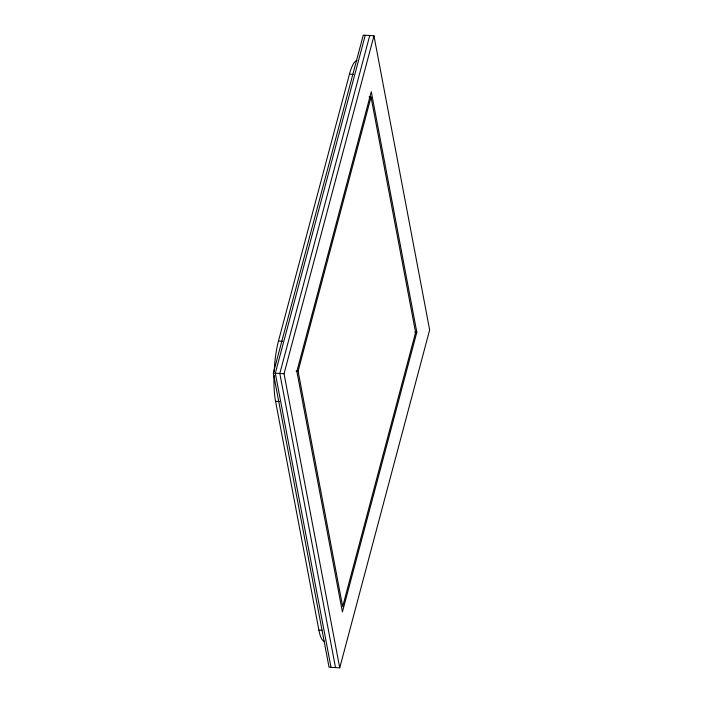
<?xml version="1.0" encoding="UTF-8"?>
<svg xmlns="http://www.w3.org/2000/svg" width="703" height="703" viewBox="0 0 703 703"><rect width="100%" height="100%" fill="white"/><g stroke="black" fill="none" stroke-linecap="round" stroke-linejoin="round"><path stroke-width="1.05" d="M274.152 371.702A42.698 9.657 -86.5 0 1 278.458 341.06L349.47 74.175A42.698 9.657 -86.5 0 1 356.975 60.432M273.353 373.091L363.266 35.15L373.961 35.8L429.647 329.909L339.734 667.85L329.039 667.2L273.353 373.091L284.047 373.741L339.734 667.85M365.244 35.273L275.321 373.214L331.008 667.323M369.743 35.545L279.82 373.486L335.507 667.595M284.047 373.741L373.961 35.8M371.026 97.032L415.605 332.475L342.669 606.619L298.09 371.175L371.026 97.032L369.022 96.909M416.826 332.247L342.414 611.918L296.868 371.395L371.281 91.724L416.826 332.247L414.717 332.124M349.47 74.175L353.521 74.421M278.458 341.069L282.509 341.315M296.077 371.052L298.09 371.175M274.012 375.411A42.698 9.657 -86.5 0 0 275.567 401.299L279.627 401.545M275.567 401.299L318.89 630.081L321.93 630.266M324.566 641.329A42.698 9.657 -86.5 0 1 318.89 630.081"/></g></svg>
